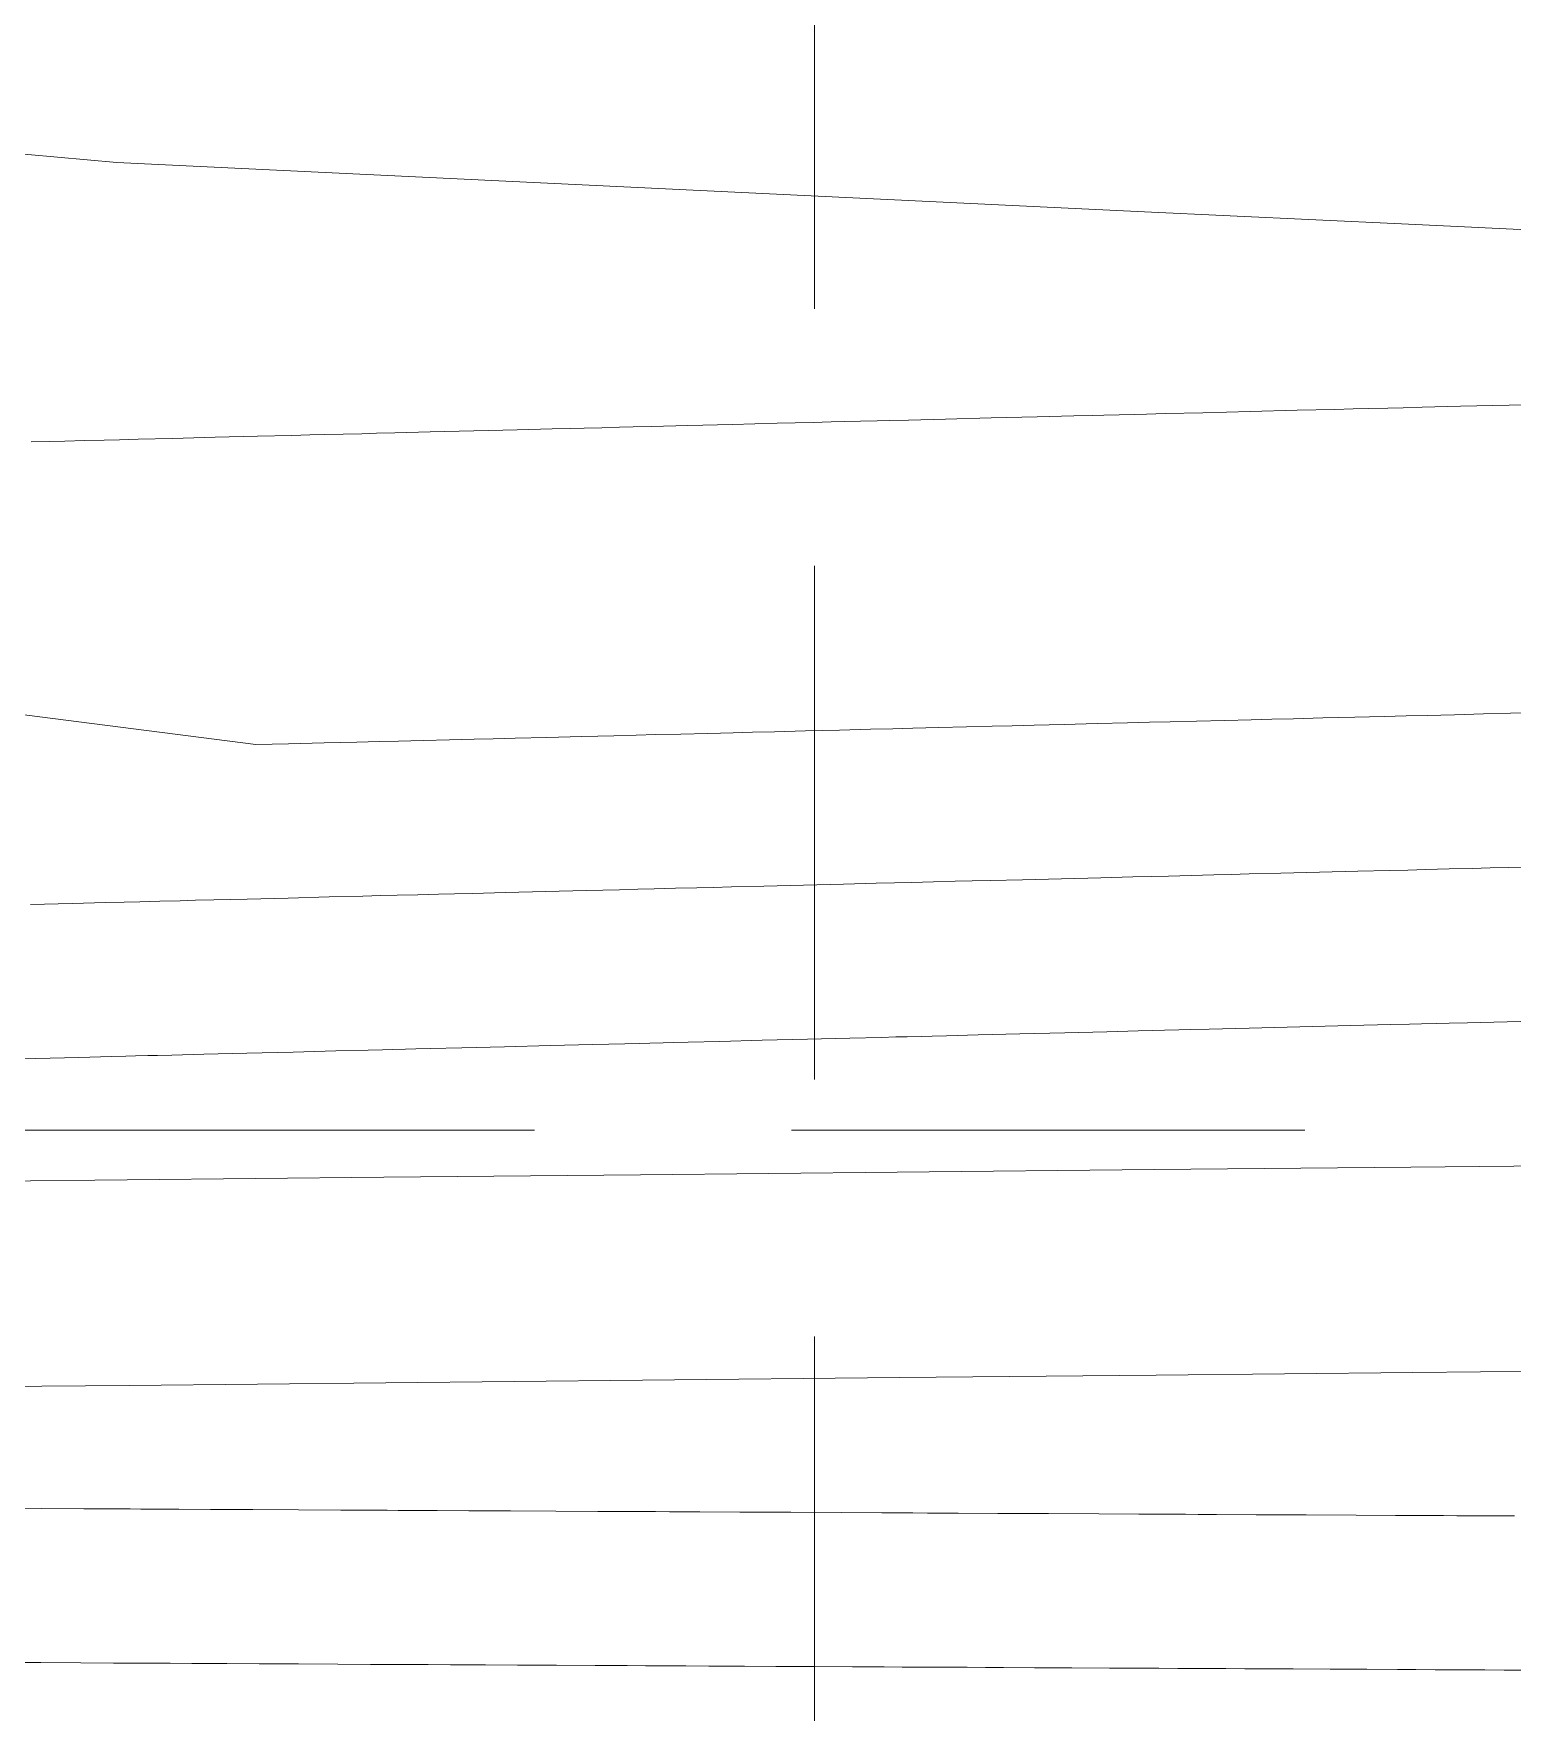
# Model space of a CAD drawing. Extents: x 2509062 to 2510599, y 7103311 to 7105769.
# Drawn here: x 2510467.44 to 2510496.24, y 7104106.9 to 7104139.58 of the extents above; entities that cross this region are included whole.
import ezdxf

# ---------------------------------------------------------------- set-up
doc = ezdxf.new("R2010")
doc.units = 0
doc.header["$LTSCALE"] = 40
doc.header["$MEASUREMENT"] = 0
doc.linetypes.add('DASHED', pattern=[0.75, 0.5, -0.25])
doc.linetypes.add('HIDDEN', pattern=[0.375, 0.25, -0.125])
doc.layers.add('GRID', color=254, linetype='DASHED')
doc.layers.add('STORM', color=5, linetype='Continuous')

msp = doc.modelspace()

# ---------------------------------------------------------------- linework, layer by layer
at = {"layer": 'GRID', "color": 252, "linetype": 'HIDDEN', "lineweight": 0}
for p, q in [((2510482.701, 7103504.223), (2510482.502, 7105729.256)), ((2509102.195, 7104118.236), (2510559.007, 7104118.236))]:
    msp.add_line(p, q, dxfattribs=at)
at = {"layer": 'STORM', "lineweight": 0}
for p, q in [((2510469.06, 7104137.073, 697.799), (2510464.056, 7104137.514, 697.988)), ((2510469.06, 7104137.073, 697.799), (2510464.056, 7104137.514, 697.988)), ((2510474.063, 7104136.833, 697.678), (2510469.06, 7104137.073, 697.799)), ((2510474.063, 7104136.833, 697.678), (2510469.06, 7104137.073, 697.799)), ((2510479.066, 7104136.592, 697.556), (2510474.063, 7104136.833, 697.678)), ((2510479.066, 7104136.592, 697.556), (2510474.063, 7104136.833, 697.678)), ((2510484.068, 7104136.352, 697.434), (2510479.066, 7104136.592, 697.556)), ((2510484.068, 7104136.352, 697.434), (2510479.066, 7104136.592, 697.556)), ((2510489.071, 7104136.113, 697.313), (2510484.068, 7104136.352, 697.434)), ((2510489.071, 7104136.113, 697.313), (2510484.068, 7104136.352, 697.434)), ((2510494.074, 7104135.877, 697.193), (2510489.071, 7104136.113, 697.313)), ((2510494.074, 7104135.877, 697.193), (2510489.071, 7104136.113, 697.313)), ((2510499.076, 7104135.644, 697.073), (2510494.074, 7104135.877, 697.193)), ((2510499.076, 7104135.644, 697.073), (2510494.074, 7104135.877, 697.193)), ((2510486.087, 7104132.099, 696), (2510486.98, 7104132.121, 696)), ((2510486.087, 7104132.099, 696), (2510486.98, 7104132.121, 696)), ((2510486.98, 7104132.121, 696), (2510487.694, 7104132.139, 696)), ((2510486.98, 7104132.121, 696), (2510487.694, 7104132.139, 696)), ((2510487.694, 7104132.139, 696), (2510488.05, 7104132.148, 696)), ((2510487.694, 7104132.139, 696), (2510488.05, 7104132.148, 696)), ((2510488.05, 7104132.148, 696), (2510488.282, 7104132.154, 696)), ((2510488.05, 7104132.148, 696), (2510488.282, 7104132.154, 696)), ((2510488.282, 7104132.154, 696), (2510488.58, 7104132.161, 696)), ((2510488.282, 7104132.154, 696), (2510488.58, 7104132.161, 696)), ((2510488.58, 7104132.161, 696), (2510488.878, 7104132.169, 696)), ((2510488.58, 7104132.161, 696), (2510488.878, 7104132.169, 696)), ((2510488.878, 7104132.169, 696), (2510489.11, 7104132.174, 696)), ((2510488.878, 7104132.169, 696), (2510489.11, 7104132.174, 696)), ((2510489.11, 7104132.174, 696), (2510489.475, 7104132.184, 696)), ((2510489.11, 7104132.174, 696), (2510489.475, 7104132.184, 696)), ((2510489.475, 7104132.184, 696), (2510490.209, 7104132.202, 696)), ((2510489.475, 7104132.184, 696), (2510490.209, 7104132.202, 696)), ((2510490.209, 7104132.202, 696), (2510491.127, 7104132.225, 696)), ((2510490.209, 7104132.202, 696), (2510491.127, 7104132.225, 696)), ((2510491.127, 7104132.225, 696), (2510492.044, 7104132.248, 696)), ((2510491.127, 7104132.225, 696), (2510492.044, 7104132.248, 696)), ((2510492.044, 7104132.248, 696), (2510492.774, 7104132.266, 696)), ((2510492.044, 7104132.248, 696), (2510492.774, 7104132.266, 696)), ((2510492.774, 7104132.266, 696), (2510493.131, 7104132.275, 696)), ((2510492.774, 7104132.266, 696), (2510493.131, 7104132.275, 696)), ((2510493.131, 7104132.275, 696), (2510493.433, 7104132.282, 696)), ((2510493.131, 7104132.275, 696), (2510493.433, 7104132.282, 696)), ((2510493.433, 7104132.282, 696), (2510493.807, 7104132.292, 696)), ((2510493.433, 7104132.282, 696), (2510493.807, 7104132.292, 696)), ((2510493.807, 7104132.292, 696), (2510494.109, 7104132.299, 696)), ((2510493.807, 7104132.292, 696), (2510494.109, 7104132.299, 696)), ((2510494.109, 7104132.299, 696), (2510494.475, 7104132.308, 696)), ((2510494.109, 7104132.299, 696), (2510494.475, 7104132.308, 696)), ((2510494.475, 7104132.308, 696), (2510495.226, 7104132.327, 696)), ((2510494.475, 7104132.308, 696), (2510495.226, 7104132.327, 696)), ((2510495.226, 7104132.327, 696), (2510496.169, 7104132.351, 696)), ((2510495.226, 7104132.327, 696), (2510496.169, 7104132.351, 696)), ((2510496.169, 7104132.351, 696), (2510497.11, 7104132.374, 696)), ((2510496.169, 7104132.351, 696), (2510497.11, 7104132.374, 696)), ((2510473.102, 7104131.775, 696), (2510473.466, 7104131.784, 696)), ((2510473.102, 7104131.775, 696), (2510473.466, 7104131.784, 696)), ((2510473.466, 7104131.784, 696), (2510473.83, 7104131.793, 696)), ((2510473.466, 7104131.784, 696), (2510473.83, 7104131.793, 696)), ((2510473.83, 7104131.793, 696), (2510474.113, 7104131.8, 696)), ((2510473.83, 7104131.793, 696), (2510474.113, 7104131.8, 696)), ((2510474.113, 7104131.8, 696), (2510474.474, 7104131.809, 696)), ((2510474.113, 7104131.8, 696), (2510474.474, 7104131.809, 696)), ((2510474.474, 7104131.809, 696), (2510475.161, 7104131.826, 696)), ((2510474.474, 7104131.809, 696), (2510475.161, 7104131.826, 696)), ((2510475.161, 7104131.826, 696), (2510476.01, 7104131.847, 696)), ((2510475.161, 7104131.826, 696), (2510476.01, 7104131.847, 696)), ((2510476.01, 7104131.847, 696), (2510476.857, 7104131.869, 696)), ((2510476.01, 7104131.847, 696), (2510476.857, 7104131.869, 696)), ((2510476.857, 7104131.869, 696), (2510477.54, 7104131.886, 696)), ((2510476.857, 7104131.869, 696), (2510477.54, 7104131.886, 696)), ((2510477.54, 7104131.886, 696), (2510477.894, 7104131.894, 696)), ((2510477.54, 7104131.886, 696), (2510477.894, 7104131.894, 696)), ((2510477.894, 7104131.894, 696), (2510478.16, 7104131.901, 696)), ((2510477.894, 7104131.894, 696), (2510478.16, 7104131.901, 696)), ((2510478.16, 7104131.901, 696), (2510478.503, 7104131.91, 696)), ((2510478.16, 7104131.901, 696), (2510478.503, 7104131.91, 696)), ((2510478.503, 7104131.91, 696), (2510478.846, 7104131.918, 696)), ((2510478.503, 7104131.91, 696), (2510478.846, 7104131.918, 696)), ((2510478.846, 7104131.918, 696), (2510479.112, 7104131.925, 696)), ((2510478.846, 7104131.918, 696), (2510479.112, 7104131.925, 696)), ((2510479.112, 7104131.925, 696), (2510479.474, 7104131.934, 696)), ((2510479.112, 7104131.925, 696), (2510479.474, 7104131.934, 696)), ((2510479.474, 7104131.934, 696), (2510480.176, 7104131.951, 696)), ((2510479.474, 7104131.934, 696), (2510480.176, 7104131.951, 696)), ((2510480.176, 7104131.951, 696), (2510481.048, 7104131.973, 696)), ((2510480.176, 7104131.951, 696), (2510481.048, 7104131.973, 696)), ((2510481.048, 7104131.973, 696), (2510481.918, 7104131.995, 696)), ((2510481.048, 7104131.973, 696), (2510481.918, 7104131.995, 696)), ((2510481.918, 7104131.995, 696), (2510482.616, 7104132.012, 696)), ((2510481.918, 7104131.995, 696), (2510482.616, 7104132.012, 696)), ((2510482.616, 7104132.012, 696), (2510482.971, 7104132.021, 696)), ((2510482.616, 7104132.012, 696), (2510482.971, 7104132.021, 696)), ((2510482.971, 7104132.021, 696), (2510483.22, 7104132.027, 696)), ((2510482.971, 7104132.021, 696), (2510483.22, 7104132.027, 696)), ((2510483.22, 7104132.027, 696), (2510483.541, 7104132.035, 696)), ((2510483.22, 7104132.027, 696), (2510483.541, 7104132.035, 696)), ((2510483.541, 7104132.035, 696), (2510483.862, 7104132.043, 696)), ((2510483.541, 7104132.035, 696), (2510483.862, 7104132.043, 696)), ((2510483.862, 7104132.043, 696), (2510484.111, 7104132.05, 696)), ((2510483.862, 7104132.043, 696), (2510484.111, 7104132.05, 696)), ((2510484.111, 7104132.05, 696), (2510484.474, 7104132.059, 696)), ((2510484.111, 7104132.05, 696), (2510484.474, 7104132.059, 696)), ((2510484.474, 7104132.059, 696), (2510485.193, 7104132.077, 696)), ((2510484.474, 7104132.059, 696), (2510485.193, 7104132.077, 696)), ((2510485.193, 7104132.077, 696), (2510486.087, 7104132.099, 696)), ((2510485.193, 7104132.077, 696), (2510486.087, 7104132.099, 696)), ((2510467.395, 7104131.632, 696), (2510467.746, 7104131.641, 696)), ((2510467.395, 7104131.632, 696), (2510467.746, 7104131.641, 696)), ((2510467.746, 7104131.641, 696), (2510468.045, 7104131.649, 696)), ((2510467.746, 7104131.641, 696), (2510468.045, 7104131.649, 696)), ((2510468.045, 7104131.649, 696), (2510468.43, 7104131.658, 696)), ((2510468.045, 7104131.649, 696), (2510468.43, 7104131.658, 696)), ((2510468.43, 7104131.658, 696), (2510468.815, 7104131.668, 696)), ((2510468.43, 7104131.658, 696), (2510468.815, 7104131.668, 696)), ((2510468.815, 7104131.668, 696), (2510469.114, 7104131.675, 696)), ((2510468.815, 7104131.668, 696), (2510469.114, 7104131.675, 696)), ((2510469.114, 7104131.675, 696), (2510469.474, 7104131.684, 696)), ((2510469.114, 7104131.675, 696), (2510469.474, 7104131.684, 696)), ((2510469.474, 7104131.684, 696), (2510470.146, 7104131.701, 696)), ((2510469.474, 7104131.684, 696), (2510470.146, 7104131.701, 696)), ((2510470.146, 7104131.701, 696), (2510470.973, 7104131.722, 696)), ((2510470.146, 7104131.701, 696), (2510470.973, 7104131.722, 696)), ((2510470.973, 7104131.722, 696), (2510471.798, 7104131.742, 696)), ((2510470.973, 7104131.722, 696), (2510471.798, 7104131.742, 696)), ((2510471.798, 7104131.742, 696), (2510472.466, 7104131.759, 696)), ((2510471.798, 7104131.742, 696), (2510472.466, 7104131.759, 696)), ((2510472.466, 7104131.759, 696), (2510472.819, 7104131.768, 696)), ((2510472.466, 7104131.759, 696), (2510472.819, 7104131.768, 696)), ((2510472.819, 7104131.768, 696), (2510473.102, 7104131.775, 696)), ((2510472.819, 7104131.768, 696), (2510473.102, 7104131.775, 696)), ((2510459.871, 7104127.271, 694), (2510471.768, 7104125.74, 694)), ((2510459.871, 7104127.271, 694), (2510471.768, 7104125.74, 694)), ((2510490.636, 7104126.211, 694), (2510491.151, 7104126.224, 694)), ((2510490.636, 7104126.211, 694), (2510491.151, 7104126.224, 694)), ((2510491.151, 7104126.224, 694), (2510491.55, 7104126.234, 694)), ((2510491.151, 7104126.224, 694), (2510491.55, 7104126.234, 694)), ((2510491.55, 7104126.234, 694), (2510491.974, 7104126.245, 694)), ((2510491.55, 7104126.234, 694), (2510491.974, 7104126.245, 694)), ((2510491.974, 7104126.245, 694), (2510492.544, 7104126.259, 694)), ((2510491.974, 7104126.245, 694), (2510492.544, 7104126.259, 694)), ((2510492.544, 7104126.259, 694), (2510493.166, 7104126.275, 694)), ((2510492.544, 7104126.259, 694), (2510493.166, 7104126.275, 694)), ((2510493.166, 7104126.275, 694), (2510493.739, 7104126.289, 694)), ((2510493.166, 7104126.275, 694), (2510493.739, 7104126.289, 694)), ((2510493.739, 7104126.289, 694), (2510494.169, 7104126.3, 694)), ((2510493.739, 7104126.289, 694), (2510494.169, 7104126.3, 694)), ((2510494.169, 7104126.3, 694), (2510494.578, 7104126.31, 694)), ((2510494.169, 7104126.3, 694), (2510494.578, 7104126.31, 694)), ((2510494.578, 7104126.31, 694), (2510495.105, 7104126.323, 694)), ((2510494.578, 7104126.31, 694), (2510495.105, 7104126.323, 694)), ((2510495.105, 7104126.323, 694), (2510495.671, 7104126.337, 694)), ((2510495.105, 7104126.323, 694), (2510495.671, 7104126.337, 694)), ((2510495.671, 7104126.337, 694), (2510496.198, 7104126.35, 694)), ((2510495.671, 7104126.337, 694), (2510496.198, 7104126.35, 694)), ((2510496.198, 7104126.35, 694), (2510496.608, 7104126.36, 694)), ((2510496.198, 7104126.35, 694), (2510496.608, 7104126.36, 694)), ((2510477.435, 7104125.882, 694), (2510478.116, 7104125.899, 694)), ((2510477.435, 7104125.882, 694), (2510478.116, 7104125.899, 694)), ((2510478.116, 7104125.899, 694), (2510478.736, 7104125.914, 694)), ((2510478.116, 7104125.899, 694), (2510478.736, 7104125.914, 694)), ((2510478.736, 7104125.914, 694), (2510479.172, 7104125.925, 694)), ((2510478.736, 7104125.914, 694), (2510479.172, 7104125.925, 694)), ((2510479.172, 7104125.925, 694), (2510479.553, 7104125.935, 694)), ((2510479.172, 7104125.925, 694), (2510479.553, 7104125.935, 694)), ((2510479.553, 7104125.935, 694), (2510480.043, 7104125.947, 694)), ((2510479.553, 7104125.935, 694), (2510480.043, 7104125.947, 694)), ((2510480.043, 7104125.947, 694), (2510480.569, 7104125.96, 694)), ((2510480.043, 7104125.947, 694), (2510480.569, 7104125.96, 694)), ((2510480.569, 7104125.96, 694), (2510481.059, 7104125.972, 694)), ((2510480.569, 7104125.96, 694), (2510481.059, 7104125.972, 694)), ((2510481.059, 7104125.972, 694), (2510481.44, 7104125.982, 694)), ((2510481.059, 7104125.972, 694), (2510481.44, 7104125.982, 694)), ((2510481.44, 7104125.982, 694), (2510481.868, 7104125.992, 694)), ((2510481.44, 7104125.982, 694), (2510481.868, 7104125.992, 694)), ((2510481.868, 7104125.992, 694), (2510482.47, 7104126.008, 694)), ((2510481.868, 7104125.992, 694), (2510482.47, 7104126.008, 694)), ((2510482.47, 7104126.008, 694), (2510483.132, 7104126.024, 694)), ((2510482.47, 7104126.008, 694), (2510483.132, 7104126.024, 694)), ((2510483.132, 7104126.024, 694), (2510483.737, 7104126.039, 694)), ((2510483.132, 7104126.024, 694), (2510483.737, 7104126.039, 694)), ((2510483.737, 7104126.039, 694), (2510484.171, 7104126.05, 694)), ((2510483.737, 7104126.039, 694), (2510484.171, 7104126.05, 694)), ((2510484.171, 7104126.05, 694), (2510484.561, 7104126.06, 694)), ((2510484.171, 7104126.05, 694), (2510484.561, 7104126.06, 694)), ((2510484.561, 7104126.06, 694), (2510485.063, 7104126.072, 694)), ((2510484.561, 7104126.06, 694), (2510485.063, 7104126.072, 694)), ((2510485.063, 7104126.072, 694), (2510485.602, 7104126.086, 694)), ((2510485.063, 7104126.072, 694), (2510485.602, 7104126.086, 694)), ((2510485.602, 7104126.086, 694), (2510486.104, 7104126.098, 694)), ((2510485.602, 7104126.086, 694), (2510486.104, 7104126.098, 694)), ((2510486.104, 7104126.098, 694), (2510486.495, 7104126.108, 694)), ((2510486.104, 7104126.098, 694), (2510486.495, 7104126.108, 694)), ((2510486.495, 7104126.108, 694), (2510486.92, 7104126.119, 694)), ((2510486.495, 7104126.108, 694), (2510486.92, 7104126.119, 694)), ((2510486.92, 7104126.119, 694), (2510487.507, 7104126.133, 694)), ((2510486.92, 7104126.119, 694), (2510487.507, 7104126.133, 694)), ((2510487.507, 7104126.133, 694), (2510488.148, 7104126.149, 694)), ((2510487.507, 7104126.133, 694), (2510488.148, 7104126.149, 694)), ((2510488.148, 7104126.149, 694), (2510488.738, 7104126.164, 694)), ((2510488.148, 7104126.149, 694), (2510488.738, 7104126.164, 694)), ((2510488.738, 7104126.164, 694), (2510489.17, 7104126.175, 694)), ((2510488.738, 7104126.164, 694), (2510489.17, 7104126.175, 694)), ((2510489.17, 7104126.175, 694), (2510489.57, 7104126.185, 694)), ((2510489.17, 7104126.175, 694), (2510489.57, 7104126.185, 694)), ((2510489.57, 7104126.185, 694), (2510490.084, 7104126.198, 694)), ((2510489.57, 7104126.185, 694), (2510490.084, 7104126.198, 694)), ((2510490.084, 7104126.198, 694), (2510490.636, 7104126.211, 694)), ((2510490.084, 7104126.198, 694), (2510490.636, 7104126.211, 694)), ((2510471.768, 7104125.74, 694), (2510472.4, 7104125.756, 694)), ((2510471.768, 7104125.74, 694), (2510472.4, 7104125.756, 694)), ((2510472.4, 7104125.756, 694), (2510473.1, 7104125.774, 694)), ((2510472.4, 7104125.756, 694), (2510473.1, 7104125.774, 694)), ((2510473.1, 7104125.774, 694), (2510473.735, 7104125.789, 694)), ((2510473.1, 7104125.774, 694), (2510473.735, 7104125.789, 694)), ((2510473.735, 7104125.789, 694), (2510474.173, 7104125.8, 694)), ((2510473.735, 7104125.789, 694), (2510474.173, 7104125.8, 694)), ((2510474.173, 7104125.8, 694), (2510474.545, 7104125.81, 694)), ((2510474.173, 7104125.8, 694), (2510474.545, 7104125.81, 694)), ((2510474.545, 7104125.81, 694), (2510475.023, 7104125.822, 694)), ((2510474.545, 7104125.81, 694), (2510475.023, 7104125.822, 694)), ((2510475.023, 7104125.822, 694), (2510475.537, 7104125.834, 694)), ((2510475.023, 7104125.822, 694), (2510475.537, 7104125.834, 694)), ((2510475.537, 7104125.834, 694), (2510476.015, 7104125.846, 694)), ((2510475.537, 7104125.834, 694), (2510476.015, 7104125.846, 694)), ((2510476.015, 7104125.846, 694), (2510476.387, 7104125.856, 694)), ((2510476.015, 7104125.846, 694), (2510476.387, 7104125.856, 694)), ((2510476.387, 7104125.856, 694), (2510476.817, 7104125.866, 694)), ((2510476.387, 7104125.856, 694), (2510476.817, 7104125.866, 694)), ((2510476.817, 7104125.866, 694), (2510477.435, 7104125.882, 694)), ((2510476.817, 7104125.866, 694), (2510477.435, 7104125.882, 694)), ((2510493.226, 7104123.275, 693), (2510493.844, 7104123.291, 693)), ((2510493.226, 7104123.275, 693), (2510493.844, 7104123.291, 693)), ((2510493.844, 7104123.291, 693), (2510494.199, 7104123.3, 693)), ((2510493.844, 7104123.291, 693), (2510494.199, 7104123.3, 693)), ((2510494.199, 7104123.3, 693), (2510494.55, 7104123.308, 693)), ((2510494.199, 7104123.3, 693), (2510494.55, 7104123.308, 693)), ((2510494.55, 7104123.308, 693), (2510495.002, 7104123.32, 693)), ((2510494.55, 7104123.308, 693), (2510495.002, 7104123.32, 693)), ((2510495.002, 7104123.32, 693), (2510495.453, 7104123.331, 693)), ((2510495.002, 7104123.32, 693), (2510495.453, 7104123.331, 693)), ((2510495.453, 7104123.331, 693), (2510495.804, 7104123.34, 693)), ((2510495.453, 7104123.331, 693), (2510495.804, 7104123.34, 693)), ((2510495.804, 7104123.34, 693), (2510496.154, 7104123.349, 693)), ((2510495.804, 7104123.34, 693), (2510496.154, 7104123.349, 693)), ((2510496.154, 7104123.349, 693), (2510496.761, 7104123.364, 693)), ((2510496.154, 7104123.349, 693), (2510496.761, 7104123.364, 693)), ((2510480.353, 7104122.954, 693), (2510480.675, 7104122.962, 693)), ((2510480.353, 7104122.954, 693), (2510480.675, 7104122.962, 693)), ((2510480.675, 7104122.962, 693), (2510481.026, 7104122.971, 693)), ((2510480.675, 7104122.962, 693), (2510481.026, 7104122.971, 693)), ((2510481.026, 7104122.971, 693), (2510481.659, 7104122.987, 693)), ((2510481.026, 7104122.971, 693), (2510481.659, 7104122.987, 693)), ((2510481.659, 7104122.987, 693), (2510482.434, 7104123.006, 693)), ((2510481.659, 7104122.987, 693), (2510482.434, 7104123.006, 693)), ((2510482.434, 7104123.006, 693), (2510483.21, 7104123.025, 693)), ((2510482.434, 7104123.006, 693), (2510483.21, 7104123.025, 693)), ((2510483.21, 7104123.025, 693), (2510483.845, 7104123.041, 693)), ((2510483.21, 7104123.025, 693), (2510483.845, 7104123.041, 693)), ((2510483.845, 7104123.041, 693), (2510484.201, 7104123.05, 693)), ((2510483.845, 7104123.041, 693), (2510484.201, 7104123.05, 693)), ((2510484.201, 7104123.05, 693), (2510484.532, 7104123.058, 693)), ((2510484.201, 7104123.05, 693), (2510484.532, 7104123.058, 693)), ((2510484.532, 7104123.058, 693), (2510484.959, 7104123.069, 693)), ((2510484.532, 7104123.058, 693), (2510484.959, 7104123.069, 693)), ((2510484.959, 7104123.069, 693), (2510485.385, 7104123.08, 693)), ((2510484.959, 7104123.069, 693), (2510485.385, 7104123.08, 693)), ((2510485.385, 7104123.08, 693), (2510485.717, 7104123.088, 693)), ((2510485.385, 7104123.08, 693), (2510485.717, 7104123.088, 693)), ((2510485.717, 7104123.088, 693), (2510486.068, 7104123.097, 693)), ((2510485.717, 7104123.088, 693), (2510486.068, 7104123.097, 693)), ((2510486.068, 7104123.097, 693), (2510486.692, 7104123.112, 693)), ((2510486.068, 7104123.097, 693), (2510486.692, 7104123.112, 693)), ((2510486.692, 7104123.112, 693), (2510487.455, 7104123.131, 693)), ((2510486.692, 7104123.112, 693), (2510487.455, 7104123.131, 693)), ((2510487.455, 7104123.131, 693), (2510488.218, 7104123.15, 693)), ((2510487.455, 7104123.131, 693), (2510488.218, 7104123.15, 693)), ((2510488.218, 7104123.15, 693), (2510488.845, 7104123.166, 693)), ((2510488.218, 7104123.15, 693), (2510488.845, 7104123.166, 693)), ((2510488.845, 7104123.166, 693), (2510489.2, 7104123.175, 693)), ((2510488.845, 7104123.166, 693), (2510489.2, 7104123.175, 693)), ((2510489.2, 7104123.175, 693), (2510489.541, 7104123.183, 693)), ((2510489.2, 7104123.175, 693), (2510489.541, 7104123.183, 693)), ((2510489.541, 7104123.183, 693), (2510489.98, 7104123.194, 693)), ((2510489.541, 7104123.183, 693), (2510489.98, 7104123.194, 693)), ((2510489.98, 7104123.194, 693), (2510490.419, 7104123.205, 693)), ((2510489.98, 7104123.194, 693), (2510490.419, 7104123.205, 693)), ((2510490.419, 7104123.205, 693), (2510490.76, 7104123.214, 693)), ((2510490.419, 7104123.205, 693), (2510490.76, 7104123.214, 693)), ((2510490.76, 7104123.214, 693), (2510491.11, 7104123.223, 693)), ((2510490.76, 7104123.214, 693), (2510491.11, 7104123.223, 693)), ((2510491.11, 7104123.223, 693), (2510491.726, 7104123.238, 693)), ((2510491.11, 7104123.223, 693), (2510491.726, 7104123.238, 693)), ((2510491.726, 7104123.238, 693), (2510492.476, 7104123.257, 693)), ((2510491.726, 7104123.238, 693), (2510492.476, 7104123.257, 693)), ((2510492.476, 7104123.257, 693), (2510493.226, 7104123.275, 693)), ((2510492.476, 7104123.257, 693), (2510493.226, 7104123.275, 693)), ((2510467.376, 7104122.63, 693), (2510468.187, 7104122.65, 693)), ((2510467.376, 7104122.63, 693), (2510468.187, 7104122.65, 693)), ((2510468.187, 7104122.65, 693), (2510468.847, 7104122.667, 693)), ((2510468.187, 7104122.65, 693), (2510468.847, 7104122.667, 693)), ((2510468.847, 7104122.667, 693), (2510469.204, 7104122.676, 693)), ((2510468.847, 7104122.667, 693), (2510469.204, 7104122.676, 693)), ((2510469.204, 7104122.676, 693), (2510469.508, 7104122.683, 693)), ((2510469.204, 7104122.676, 693), (2510469.508, 7104122.683, 693)), ((2510469.508, 7104122.683, 693), (2510469.899, 7104122.693, 693)), ((2510469.508, 7104122.683, 693), (2510469.899, 7104122.693, 693)), ((2510469.899, 7104122.693, 693), (2510470.29, 7104122.703, 693)), ((2510469.899, 7104122.693, 693), (2510470.29, 7104122.703, 693)), ((2510470.29, 7104122.703, 693), (2510470.594, 7104122.71, 693)), ((2510470.29, 7104122.703, 693), (2510470.594, 7104122.71, 693)), ((2510470.594, 7104122.71, 693), (2510470.947, 7104122.719, 693)), ((2510470.594, 7104122.71, 693), (2510470.947, 7104122.719, 693)), ((2510470.947, 7104122.719, 693), (2510471.596, 7104122.735, 693)), ((2510470.947, 7104122.719, 693), (2510471.596, 7104122.735, 693)), ((2510471.596, 7104122.735, 693), (2510472.395, 7104122.755, 693)), ((2510471.596, 7104122.735, 693), (2510472.395, 7104122.755, 693)), ((2510472.395, 7104122.755, 693), (2510473.195, 7104122.775, 693)), ((2510472.395, 7104122.755, 693), (2510473.195, 7104122.775, 693)), ((2510473.195, 7104122.775, 693), (2510473.847, 7104122.792, 693)), ((2510473.195, 7104122.775, 693), (2510473.847, 7104122.792, 693)), ((2510473.847, 7104122.792, 693), (2510474.203, 7104122.801, 693)), ((2510473.847, 7104122.792, 693), (2510474.203, 7104122.801, 693)), ((2510474.203, 7104122.801, 693), (2510474.516, 7104122.808, 693)), ((2510474.203, 7104122.801, 693), (2510474.516, 7104122.808, 693)), ((2510474.516, 7104122.808, 693), (2510474.918, 7104122.818, 693)), ((2510474.516, 7104122.808, 693), (2510474.918, 7104122.818, 693)), ((2510474.918, 7104122.818, 693), (2510475.321, 7104122.828, 693)), ((2510474.918, 7104122.818, 693), (2510475.321, 7104122.828, 693)), ((2510475.321, 7104122.828, 693), (2510475.634, 7104122.836, 693)), ((2510475.321, 7104122.828, 693), (2510475.634, 7104122.836, 693)), ((2510475.634, 7104122.836, 693), (2510475.986, 7104122.845, 693)), ((2510475.634, 7104122.836, 693), (2510475.986, 7104122.845, 693)), ((2510475.986, 7104122.845, 693), (2510476.627, 7104122.861, 693)), ((2510475.986, 7104122.845, 693), (2510476.627, 7104122.861, 693)), ((2510476.627, 7104122.861, 693), (2510477.414, 7104122.881, 693)), ((2510476.627, 7104122.861, 693), (2510477.414, 7104122.881, 693)), ((2510477.414, 7104122.881, 693), (2510478.202, 7104122.9, 693)), ((2510477.414, 7104122.881, 693), (2510478.202, 7104122.9, 693)), ((2510478.202, 7104122.9, 693), (2510478.846, 7104122.916, 693)), ((2510478.202, 7104122.9, 693), (2510478.846, 7104122.916, 693)), ((2510478.846, 7104122.916, 693), (2510479.202, 7104122.925, 693)), ((2510478.846, 7104122.916, 693), (2510479.202, 7104122.925, 693)), ((2510479.202, 7104122.925, 693), (2510479.524, 7104122.933, 693)), ((2510479.202, 7104122.925, 693), (2510479.524, 7104122.933, 693)), ((2510479.524, 7104122.933, 693), (2510479.938, 7104122.944, 693)), ((2510479.524, 7104122.933, 693), (2510479.938, 7104122.944, 693)), ((2510479.938, 7104122.944, 693), (2510480.353, 7104122.954, 693)), ((2510479.938, 7104122.944, 693), (2510480.353, 7104122.954, 693)), ((2510495.361, 7104120.328, 692), (2510496.133, 7104120.347, 692)), ((2510495.361, 7104120.328, 692), (2510496.133, 7104120.347, 692)), ((2510496.133, 7104120.347, 692), (2510497.112, 7104120.372, 692)), ((2510496.133, 7104120.347, 692), (2510497.112, 7104120.372, 692)), ((2510482.511, 7104120.007, 692), (2510483.332, 7104120.028, 692)), ((2510482.511, 7104120.007, 692), (2510483.332, 7104120.028, 692)), ((2510483.332, 7104120.028, 692), (2510483.95, 7104120.043, 692)), ((2510483.332, 7104120.028, 692), (2510483.95, 7104120.043, 692)), ((2510483.95, 7104120.043, 692), (2510484.231, 7104120.05, 692)), ((2510483.95, 7104120.043, 692), (2510484.231, 7104120.05, 692)), ((2510484.231, 7104120.05, 692), (2510484.449, 7104120.056, 692)), ((2510484.231, 7104120.05, 692), (2510484.449, 7104120.056, 692)), ((2510484.449, 7104120.056, 692), (2510484.721, 7104120.062, 692)), ((2510484.449, 7104120.056, 692), (2510484.721, 7104120.062, 692)), ((2510484.721, 7104120.062, 692), (2510484.939, 7104120.068, 692)), ((2510484.721, 7104120.062, 692), (2510484.939, 7104120.068, 692)), ((2510484.939, 7104120.068, 692), (2510485.218, 7104120.075, 692)), ((2510484.939, 7104120.068, 692), (2510485.218, 7104120.075, 692)), ((2510485.218, 7104120.075, 692), (2510485.83, 7104120.09, 692)), ((2510485.218, 7104120.075, 692), (2510485.83, 7104120.09, 692)), ((2510485.83, 7104120.09, 692), (2510486.642, 7104120.11, 692)), ((2510485.83, 7104120.09, 692), (2510486.642, 7104120.11, 692)), ((2510486.642, 7104120.11, 692), (2510487.522, 7104120.132, 692)), ((2510486.642, 7104120.11, 692), (2510487.522, 7104120.132, 692)), ((2510487.522, 7104120.132, 692), (2510488.335, 7104120.153, 692)), ((2510487.522, 7104120.132, 692), (2510488.335, 7104120.153, 692)), ((2510488.335, 7104120.153, 692), (2510488.949, 7104120.168, 692)), ((2510488.335, 7104120.153, 692), (2510488.949, 7104120.168, 692)), ((2510488.949, 7104120.168, 692), (2510489.23, 7104120.175, 692)), ((2510488.949, 7104120.168, 692), (2510489.23, 7104120.175, 692)), ((2510489.23, 7104120.175, 692), (2510489.458, 7104120.181, 692)), ((2510489.23, 7104120.175, 692), (2510489.458, 7104120.181, 692)), ((2510489.458, 7104120.181, 692), (2510489.741, 7104120.188, 692)), ((2510489.458, 7104120.181, 692), (2510489.741, 7104120.188, 692)), ((2510489.741, 7104120.188, 692), (2510489.97, 7104120.194, 692)), ((2510489.741, 7104120.188, 692), (2510489.97, 7104120.194, 692)), ((2510489.97, 7104120.194, 692), (2510490.33, 7104120.203, 692)), ((2510489.97, 7104120.194, 692), (2510490.33, 7104120.203, 692)), ((2510490.33, 7104120.203, 692), (2510491.109, 7104120.222, 692)), ((2510490.33, 7104120.203, 692), (2510491.109, 7104120.222, 692)), ((2510491.109, 7104120.222, 692), (2510492.097, 7104120.247, 692)), ((2510491.109, 7104120.222, 692), (2510492.097, 7104120.247, 692)), ((2510492.097, 7104120.247, 692), (2510493.085, 7104120.271, 692)), ((2510492.097, 7104120.247, 692), (2510493.085, 7104120.271, 692)), ((2510493.085, 7104120.271, 692), (2510493.865, 7104120.291, 692)), ((2510493.085, 7104120.271, 692), (2510493.865, 7104120.291, 692)), ((2510493.865, 7104120.291, 692), (2510494.229, 7104120.3, 692)), ((2510493.865, 7104120.291, 692), (2510494.229, 7104120.3, 692)), ((2510494.229, 7104120.3, 692), (2510494.467, 7104120.306, 692)), ((2510494.229, 7104120.3, 692), (2510494.467, 7104120.306, 692)), ((2510494.467, 7104120.306, 692), (2510494.763, 7104120.313, 692)), ((2510494.467, 7104120.306, 692), (2510494.763, 7104120.313, 692)), ((2510494.763, 7104120.313, 692), (2510495.001, 7104120.319, 692)), ((2510494.763, 7104120.313, 692), (2510495.001, 7104120.319, 692)), ((2510495.001, 7104120.319, 692), (2510495.361, 7104120.328, 692)), ((2510495.001, 7104120.319, 692), (2510495.361, 7104120.328, 692)), ((2510469.662, 7104119.687, 692), (2510469.853, 7104119.691, 692)), ((2510469.662, 7104119.687, 692), (2510469.853, 7104119.691, 692)), ((2510469.853, 7104119.691, 692), (2510470.131, 7104119.698, 692)), ((2510469.853, 7104119.691, 692), (2510470.131, 7104119.698, 692)), ((2510470.131, 7104119.698, 692), (2510470.756, 7104119.714, 692)), ((2510470.131, 7104119.698, 692), (2510470.756, 7104119.714, 692)), ((2510470.756, 7104119.714, 692), (2510471.589, 7104119.735, 692)), ((2510470.756, 7104119.714, 692), (2510471.589, 7104119.735, 692)), ((2510471.589, 7104119.735, 692), (2510472.492, 7104119.757, 692)), ((2510471.589, 7104119.735, 692), (2510472.492, 7104119.757, 692)), ((2510472.492, 7104119.757, 692), (2510473.325, 7104119.778, 692)), ((2510472.492, 7104119.757, 692), (2510473.325, 7104119.778, 692)), ((2510473.325, 7104119.778, 692), (2510473.952, 7104119.794, 692)), ((2510473.325, 7104119.778, 692), (2510473.952, 7104119.794, 692)), ((2510473.952, 7104119.794, 692), (2510474.233, 7104119.801, 692)), ((2510473.952, 7104119.794, 692), (2510474.233, 7104119.801, 692)), ((2510474.233, 7104119.801, 692), (2510474.433, 7104119.806, 692)), ((2510474.233, 7104119.801, 692), (2510474.433, 7104119.806, 692)), ((2510474.433, 7104119.806, 692), (2510474.681, 7104119.812, 692)), ((2510474.433, 7104119.806, 692), (2510474.681, 7104119.812, 692)), ((2510474.681, 7104119.812, 692), (2510474.881, 7104119.817, 692)), ((2510474.681, 7104119.812, 692), (2510474.881, 7104119.817, 692)), ((2510474.881, 7104119.817, 692), (2510475.159, 7104119.824, 692)), ((2510474.881, 7104119.817, 692), (2510475.159, 7104119.824, 692)), ((2510475.159, 7104119.824, 692), (2510475.78, 7104119.839, 692)), ((2510475.159, 7104119.824, 692), (2510475.78, 7104119.839, 692)), ((2510475.78, 7104119.839, 692), (2510476.606, 7104119.86, 692)), ((2510475.78, 7104119.839, 692), (2510476.606, 7104119.86, 692)), ((2510476.606, 7104119.86, 692), (2510477.501, 7104119.882, 692)), ((2510476.606, 7104119.86, 692), (2510477.501, 7104119.882, 692)), ((2510477.501, 7104119.882, 692), (2510478.328, 7104119.903, 692)), ((2510477.501, 7104119.882, 692), (2510478.328, 7104119.903, 692)), ((2510478.328, 7104119.903, 692), (2510478.951, 7104119.918, 692)), ((2510478.328, 7104119.903, 692), (2510478.951, 7104119.918, 692)), ((2510478.951, 7104119.918, 692), (2510479.232, 7104119.925, 692)), ((2510478.951, 7104119.918, 692), (2510479.232, 7104119.925, 692)), ((2510479.232, 7104119.925, 692), (2510479.441, 7104119.931, 692)), ((2510479.232, 7104119.925, 692), (2510479.441, 7104119.931, 692)), ((2510479.441, 7104119.931, 692), (2510479.7, 7104119.937, 692)), ((2510479.441, 7104119.931, 692), (2510479.7, 7104119.937, 692)), ((2510479.7, 7104119.937, 692), (2510479.909, 7104119.942, 692)), ((2510479.7, 7104119.937, 692), (2510479.909, 7104119.942, 692)), ((2510479.909, 7104119.942, 692), (2510480.188, 7104119.949, 692)), ((2510479.909, 7104119.942, 692), (2510480.188, 7104119.949, 692)), ((2510480.188, 7104119.949, 692), (2510480.804, 7104119.965, 692)), ((2510480.188, 7104119.949, 692), (2510480.804, 7104119.965, 692)), ((2510480.804, 7104119.965, 692), (2510481.624, 7104119.985, 692)), ((2510480.804, 7104119.965, 692), (2510481.624, 7104119.985, 692)), ((2510481.624, 7104119.985, 692), (2510482.511, 7104120.007, 692)), ((2510481.624, 7104119.985, 692), (2510482.511, 7104120.007, 692)), ((2510466.572, 7104119.609, 692), (2510467.482, 7104119.632, 692)), ((2510466.572, 7104119.609, 692), (2510467.482, 7104119.632, 692)), ((2510467.482, 7104119.632, 692), (2510468.323, 7104119.653, 692)), ((2510467.482, 7104119.632, 692), (2510468.323, 7104119.653, 692)), ((2510468.323, 7104119.653, 692), (2510468.953, 7104119.669, 692)), ((2510468.323, 7104119.653, 692), (2510468.953, 7104119.669, 692)), ((2510468.953, 7104119.669, 692), (2510469.234, 7104119.676, 692)), ((2510468.953, 7104119.669, 692), (2510469.234, 7104119.676, 692)), ((2510469.234, 7104119.676, 692), (2510469.425, 7104119.681, 692)), ((2510469.234, 7104119.676, 692), (2510469.425, 7104119.681, 692)), ((2510469.425, 7104119.681, 692), (2510469.662, 7104119.687, 692)), ((2510469.425, 7104119.681, 692), (2510469.662, 7104119.687, 692)), ((2510484.257, 7104117.419, 691.123), (2510479.257, 7104117.369, 691.148)), ((2510484.257, 7104117.419, 691.123), (2510479.257, 7104117.369, 691.148)), ((2510489.257, 7104117.468, 691.098), (2510484.257, 7104117.419, 691.123)), ((2510489.257, 7104117.468, 691.098), (2510484.257, 7104117.419, 691.123)), ((2510494.256, 7104117.518, 691.073), (2510489.257, 7104117.468, 691.098)), ((2510494.256, 7104117.518, 691.073), (2510489.257, 7104117.468, 691.098)), ((2510499.256, 7104117.568, 691.048), (2510494.256, 7104117.518, 691.073)), ((2510499.256, 7104117.568, 691.048), (2510494.256, 7104117.518, 691.073)), ((2510469.258, 7104117.269, 691.198), (2510464.258, 7104117.219, 691.223)), ((2510469.258, 7104117.269, 691.198), (2510464.258, 7104117.219, 691.223)), ((2510474.257, 7104117.319, 691.173), (2510469.258, 7104117.269, 691.198)), ((2510474.257, 7104117.319, 691.173), (2510469.258, 7104117.269, 691.198)), ((2510479.257, 7104117.369, 691.148), (2510474.257, 7104117.319, 691.173)), ((2510479.257, 7104117.369, 691.148), (2510474.257, 7104117.319, 691.173)), ((2510494.296, 7104113.518, 691.073), (2510489.297, 7104113.469, 691.098)), ((2510494.296, 7104113.518, 691.073), (2510489.297, 7104113.469, 691.098)), ((2510499.296, 7104113.568, 691.048), (2510494.296, 7104113.518, 691.073)), ((2510499.296, 7104113.568, 691.048), (2510494.296, 7104113.518, 691.073)), ((2510469.297, 7104113.269, 691.198), (2510464.298, 7104113.22, 691.223)), ((2510469.297, 7104113.269, 691.198), (2510464.298, 7104113.22, 691.223)), ((2510474.297, 7104113.319, 691.173), (2510469.297, 7104113.269, 691.198)), ((2510474.297, 7104113.319, 691.173), (2510469.297, 7104113.269, 691.198)), ((2510479.297, 7104113.369, 691.148), (2510474.297, 7104113.319, 691.173)), ((2510479.297, 7104113.369, 691.148), (2510474.297, 7104113.319, 691.173)), ((2510484.297, 7104113.419, 691.123), (2510479.297, 7104113.369, 691.148)), ((2510484.297, 7104113.419, 691.123), (2510479.297, 7104113.369, 691.148)), ((2510489.297, 7104113.469, 691.098), (2510484.297, 7104113.419, 691.123)), ((2510489.297, 7104113.469, 691.098), (2510484.297, 7104113.419, 691.123)), ((2510467.587, 7104110.871, 692), (2510466.689, 7104110.876, 692)), ((2510467.587, 7104110.871, 692), (2510466.689, 7104110.876, 692)), ((2510468.417, 7104110.867, 692), (2510467.587, 7104110.871, 692)), ((2510468.417, 7104110.867, 692), (2510467.587, 7104110.871, 692)), ((2510469.041, 7104110.864, 692), (2510468.417, 7104110.867, 692)), ((2510469.041, 7104110.864, 692), (2510468.417, 7104110.867, 692)), ((2510469.321, 7104110.863, 692), (2510469.041, 7104110.864, 692)), ((2510469.321, 7104110.863, 692), (2510469.041, 7104110.864, 692)), ((2510469.527, 7104110.862, 692), (2510469.321, 7104110.863, 692)), ((2510469.527, 7104110.862, 692), (2510469.321, 7104110.863, 692)), ((2510469.783, 7104110.86, 692), (2510469.527, 7104110.862, 692)), ((2510469.783, 7104110.86, 692), (2510469.527, 7104110.862, 692)), ((2510469.989, 7104110.859, 692), (2510469.783, 7104110.86, 692)), ((2510469.989, 7104110.859, 692), (2510469.783, 7104110.86, 692)), ((2510470.267, 7104110.858, 692), (2510469.989, 7104110.859, 692)), ((2510470.267, 7104110.858, 692), (2510469.989, 7104110.859, 692)), ((2510470.886, 7104110.855, 692), (2510470.267, 7104110.858, 692)), ((2510470.886, 7104110.855, 692), (2510470.267, 7104110.858, 692)), ((2510471.708, 7104110.851, 692), (2510470.886, 7104110.855, 692)), ((2510471.708, 7104110.851, 692), (2510470.886, 7104110.855, 692)), ((2510472.598, 7104110.846, 692), (2510471.708, 7104110.851, 692)), ((2510472.598, 7104110.846, 692), (2510471.708, 7104110.851, 692)), ((2510473.421, 7104110.842, 692), (2510472.598, 7104110.846, 692)), ((2510473.421, 7104110.842, 692), (2510472.598, 7104110.846, 692)), ((2510474.041, 7104110.839, 692), (2510473.421, 7104110.842, 692)), ((2510474.041, 7104110.839, 692), (2510473.421, 7104110.842, 692)), ((2510474.322, 7104110.837, 692), (2510474.041, 7104110.839, 692)), ((2510474.322, 7104110.837, 692), (2510474.041, 7104110.839, 692)), ((2510474.537, 7104110.836, 692), (2510474.322, 7104110.837, 692)), ((2510474.537, 7104110.836, 692), (2510474.322, 7104110.837, 692)), ((2510474.803, 7104110.835, 692), (2510474.537, 7104110.836, 692)), ((2510474.803, 7104110.835, 692), (2510474.537, 7104110.836, 692)), ((2510475.018, 7104110.834, 692), (2510474.803, 7104110.835, 692)), ((2510475.018, 7104110.834, 692), (2510474.803, 7104110.835, 692)), ((2510475.297, 7104110.833, 692), (2510475.018, 7104110.834, 692)), ((2510475.297, 7104110.833, 692), (2510475.018, 7104110.834, 692)), ((2510475.911, 7104110.829, 692), (2510475.297, 7104110.833, 692)), ((2510475.911, 7104110.829, 692), (2510475.297, 7104110.833, 692)), ((2510476.727, 7104110.825, 692), (2510475.911, 7104110.829, 692)), ((2510476.727, 7104110.825, 692), (2510475.911, 7104110.829, 692)), ((2510477.609, 7104110.821, 692), (2510476.727, 7104110.825, 692)), ((2510477.609, 7104110.821, 692), (2510476.727, 7104110.825, 692)), ((2510478.426, 7104110.817, 692), (2510477.609, 7104110.821, 692)), ((2510478.426, 7104110.817, 692), (2510477.609, 7104110.821, 692)), ((2510479.041, 7104110.814, 692), (2510478.426, 7104110.817, 692)), ((2510479.041, 7104110.814, 692), (2510478.426, 7104110.817, 692)), ((2510479.322, 7104110.812, 692), (2510479.041, 7104110.814, 692)), ((2510479.322, 7104110.812, 692), (2510479.041, 7104110.814, 692)), ((2510479.546, 7104110.811, 692), (2510479.322, 7104110.812, 692)), ((2510479.546, 7104110.811, 692), (2510479.322, 7104110.812, 692)), ((2510479.824, 7104110.81, 692), (2510479.546, 7104110.811, 692)), ((2510479.824, 7104110.81, 692), (2510479.546, 7104110.811, 692)), ((2510480.048, 7104110.809, 692), (2510479.824, 7104110.81, 692)), ((2510480.048, 7104110.809, 692), (2510479.824, 7104110.81, 692)), ((2510480.409, 7104110.807, 692), (2510480.048, 7104110.809, 692)), ((2510480.409, 7104110.807, 692), (2510480.048, 7104110.809, 692)), ((2510481.191, 7104110.803, 692), (2510480.409, 7104110.807, 692)), ((2510481.191, 7104110.803, 692), (2510480.409, 7104110.807, 692)), ((2510482.183, 7104110.798, 692), (2510481.191, 7104110.803, 692)), ((2510482.183, 7104110.798, 692), (2510481.191, 7104110.803, 692)), ((2510483.176, 7104110.793, 692), (2510482.183, 7104110.798, 692)), ((2510483.176, 7104110.793, 692), (2510482.183, 7104110.798, 692)), ((2510483.959, 7104110.789, 692), (2510483.176, 7104110.793, 692)), ((2510483.959, 7104110.789, 692), (2510483.176, 7104110.793, 692)), ((2510484.323, 7104110.787, 692), (2510483.959, 7104110.789, 692)), ((2510484.323, 7104110.787, 692), (2510483.959, 7104110.789, 692)), ((2510484.557, 7104110.786, 692), (2510484.323, 7104110.787, 692)), ((2510484.557, 7104110.786, 692), (2510484.323, 7104110.787, 692)), ((2510484.846, 7104110.784, 692), (2510484.557, 7104110.786, 692)), ((2510484.846, 7104110.784, 692), (2510484.557, 7104110.786, 692)), ((2510485.08, 7104110.783, 692), (2510484.846, 7104110.784, 692)), ((2510485.08, 7104110.783, 692), (2510484.846, 7104110.784, 692)), ((2510485.44, 7104110.781, 692), (2510485.08, 7104110.783, 692)), ((2510485.44, 7104110.781, 692), (2510485.08, 7104110.783, 692)), ((2510486.216, 7104110.777, 692), (2510485.44, 7104110.781, 692)), ((2510486.216, 7104110.777, 692), (2510485.44, 7104110.781, 692)), ((2510487.199, 7104110.773, 692), (2510486.216, 7104110.777, 692)), ((2510487.199, 7104110.773, 692), (2510486.216, 7104110.777, 692)), ((2510488.182, 7104110.768, 692), (2510487.199, 7104110.773, 692)), ((2510488.182, 7104110.768, 692), (2510487.199, 7104110.773, 692)), ((2510488.96, 7104110.764, 692), (2510488.182, 7104110.768, 692)), ((2510488.96, 7104110.764, 692), (2510488.182, 7104110.768, 692)), ((2510489.323, 7104110.762, 692), (2510488.96, 7104110.764, 692)), ((2510489.323, 7104110.762, 692), (2510488.96, 7104110.764, 692)), ((2510489.568, 7104110.761, 692), (2510489.323, 7104110.762, 692)), ((2510489.568, 7104110.761, 692), (2510489.323, 7104110.762, 692)), ((2510489.871, 7104110.759, 692), (2510489.568, 7104110.761, 692)), ((2510489.871, 7104110.759, 692), (2510489.568, 7104110.761, 692)), ((2510490.115, 7104110.758, 692), (2510489.871, 7104110.759, 692)), ((2510490.115, 7104110.758, 692), (2510489.871, 7104110.759, 692)), ((2510490.475, 7104110.756, 692), (2510490.115, 7104110.758, 692)), ((2510490.475, 7104110.756, 692), (2510490.115, 7104110.758, 692)), ((2510491.243, 7104110.752, 692), (2510490.475, 7104110.756, 692)), ((2510491.243, 7104110.752, 692), (2510490.475, 7104110.756, 692)), ((2510492.216, 7104110.747, 692), (2510491.243, 7104110.752, 692)), ((2510492.216, 7104110.747, 692), (2510491.243, 7104110.752, 692)), ((2510493.19, 7104110.742, 692), (2510492.216, 7104110.747, 692)), ((2510493.19, 7104110.742, 692), (2510492.216, 7104110.747, 692)), ((2510493.961, 7104110.738, 692), (2510493.19, 7104110.742, 692)), ((2510493.961, 7104110.738, 692), (2510493.19, 7104110.742, 692)), ((2510494.324, 7104110.737, 692), (2510493.961, 7104110.738, 692)), ((2510494.324, 7104110.737, 692), (2510493.961, 7104110.738, 692)), ((2510494.579, 7104110.735, 692), (2510494.324, 7104110.737, 692)), ((2510494.579, 7104110.735, 692), (2510494.324, 7104110.737, 692)), ((2510494.896, 7104110.734, 692), (2510494.579, 7104110.735, 692)), ((2510494.896, 7104110.734, 692), (2510494.579, 7104110.735, 692)), ((2510495.152, 7104110.732, 692), (2510494.896, 7104110.734, 692)), ((2510495.152, 7104110.732, 692), (2510494.896, 7104110.734, 692)), ((2510495.511, 7104110.731, 692), (2510495.152, 7104110.732, 692)), ((2510495.511, 7104110.731, 692), (2510495.152, 7104110.732, 692)), ((2510496.273, 7104110.727, 692), (2510495.511, 7104110.731, 692)), ((2510496.273, 7104110.727, 692), (2510495.511, 7104110.731, 692)), ((2510467.578, 7104107.872, 693), (2510466.799, 7104107.876, 693)), ((2510467.578, 7104107.872, 693), (2510466.799, 7104107.876, 693)), ((2510468.358, 7104107.868, 693), (2510467.578, 7104107.872, 693)), ((2510468.358, 7104107.868, 693), (2510467.578, 7104107.872, 693)), ((2510468.996, 7104107.865, 693), (2510468.358, 7104107.868, 693)), ((2510468.996, 7104107.865, 693), (2510468.358, 7104107.868, 693)), ((2510469.351, 7104107.863, 693), (2510468.996, 7104107.865, 693)), ((2510469.351, 7104107.863, 693), (2510468.996, 7104107.865, 693)), ((2510469.679, 7104107.861, 693), (2510469.351, 7104107.863, 693)), ((2510469.679, 7104107.861, 693), (2510469.351, 7104107.863, 693)), ((2510470.101, 7104107.859, 693), (2510469.679, 7104107.861, 693)), ((2510470.101, 7104107.859, 693), (2510469.679, 7104107.861, 693)), ((2510470.523, 7104107.857, 693), (2510470.101, 7104107.859, 693)), ((2510470.523, 7104107.857, 693), (2510470.101, 7104107.859, 693)), ((2510470.851, 7104107.855, 693), (2510470.523, 7104107.857, 693)), ((2510470.851, 7104107.855, 693), (2510470.523, 7104107.857, 693)), ((2510471.202, 7104107.853, 693), (2510470.851, 7104107.855, 693)), ((2510471.202, 7104107.853, 693), (2510470.851, 7104107.855, 693)), ((2510471.83, 7104107.85, 693), (2510471.202, 7104107.853, 693)), ((2510471.83, 7104107.85, 693), (2510471.202, 7104107.853, 693)), ((2510472.598, 7104107.846, 693), (2510471.83, 7104107.85, 693)), ((2510472.598, 7104107.846, 693), (2510471.83, 7104107.85, 693)), ((2510473.366, 7104107.843, 693), (2510472.598, 7104107.846, 693)), ((2510473.366, 7104107.843, 693), (2510472.598, 7104107.846, 693)), ((2510473.997, 7104107.839, 693), (2510473.366, 7104107.843, 693)), ((2510473.997, 7104107.839, 693), (2510473.366, 7104107.843, 693)), ((2510474.352, 7104107.838, 693), (2510473.997, 7104107.839, 693)), ((2510474.352, 7104107.838, 693), (2510473.997, 7104107.839, 693)), ((2510474.688, 7104107.836, 693), (2510474.352, 7104107.838, 693)), ((2510474.688, 7104107.836, 693), (2510474.352, 7104107.838, 693)), ((2510475.121, 7104107.834, 693), (2510474.688, 7104107.836, 693)), ((2510475.121, 7104107.834, 693), (2510474.688, 7104107.836, 693)), ((2510475.554, 7104107.832, 693), (2510475.121, 7104107.834, 693)), ((2510475.554, 7104107.832, 693), (2510475.121, 7104107.834, 693)), ((2510475.89, 7104107.83, 693), (2510475.554, 7104107.832, 693)), ((2510475.89, 7104107.83, 693), (2510475.554, 7104107.832, 693)), ((2510476.241, 7104107.828, 693), (2510475.89, 7104107.83, 693)), ((2510476.241, 7104107.828, 693), (2510475.89, 7104107.83, 693)), ((2510476.862, 7104107.825, 693), (2510476.241, 7104107.828, 693)), ((2510476.862, 7104107.825, 693), (2510476.241, 7104107.828, 693)), ((2510477.618, 7104107.821, 693), (2510476.862, 7104107.825, 693)), ((2510477.618, 7104107.821, 693), (2510476.862, 7104107.825, 693)), ((2510478.375, 7104107.817, 693), (2510477.618, 7104107.821, 693)), ((2510478.375, 7104107.817, 693), (2510477.618, 7104107.821, 693)), ((2510478.998, 7104107.814, 693), (2510478.375, 7104107.817, 693)), ((2510478.998, 7104107.814, 693), (2510478.375, 7104107.817, 693)), ((2510479.352, 7104107.812, 693), (2510478.998, 7104107.814, 693)), ((2510479.352, 7104107.812, 693), (2510478.998, 7104107.814, 693)), ((2510479.697, 7104107.811, 693), (2510479.352, 7104107.812, 693)), ((2510479.697, 7104107.811, 693), (2510479.352, 7104107.812, 693)), ((2510480.141, 7104107.808, 693), (2510479.697, 7104107.811, 693)), ((2510480.141, 7104107.808, 693), (2510479.697, 7104107.811, 693)), ((2510480.585, 7104107.806, 693), (2510480.141, 7104107.808, 693)), ((2510480.585, 7104107.806, 693), (2510480.141, 7104107.808, 693)), ((2510480.93, 7104107.804, 693), (2510480.585, 7104107.806, 693)), ((2510480.93, 7104107.804, 693), (2510480.585, 7104107.806, 693)), ((2510481.28, 7104107.803, 693), (2510480.93, 7104107.804, 693)), ((2510481.28, 7104107.803, 693), (2510480.93, 7104107.804, 693)), ((2510481.893, 7104107.8, 693), (2510481.28, 7104107.803, 693)), ((2510481.893, 7104107.8, 693), (2510481.28, 7104107.803, 693)), ((2510482.638, 7104107.796, 693), (2510481.893, 7104107.8, 693)), ((2510482.638, 7104107.796, 693), (2510481.893, 7104107.8, 693)), ((2510483.383, 7104107.792, 693), (2510482.638, 7104107.796, 693)), ((2510483.383, 7104107.792, 693), (2510482.638, 7104107.796, 693)), ((2510483.999, 7104107.789, 693), (2510483.383, 7104107.792, 693)), ((2510483.999, 7104107.789, 693), (2510483.383, 7104107.792, 693)), ((2510484.353, 7104107.787, 693), (2510483.999, 7104107.789, 693)), ((2510484.353, 7104107.787, 693), (2510483.999, 7104107.789, 693)), ((2510484.707, 7104107.785, 693), (2510484.353, 7104107.787, 693)), ((2510484.707, 7104107.785, 693), (2510484.353, 7104107.787, 693)), ((2510485.163, 7104107.783, 693), (2510484.707, 7104107.785, 693)), ((2510485.163, 7104107.783, 693), (2510484.707, 7104107.785, 693)), ((2510485.618, 7104107.781, 693), (2510485.163, 7104107.783, 693)), ((2510485.618, 7104107.781, 693), (2510485.163, 7104107.783, 693)), ((2510485.972, 7104107.779, 693), (2510485.618, 7104107.781, 693)), ((2510485.972, 7104107.779, 693), (2510485.618, 7104107.781, 693)), ((2510486.322, 7104107.777, 693), (2510485.972, 7104107.779, 693)), ((2510486.322, 7104107.777, 693), (2510485.972, 7104107.779, 693)), ((2510486.926, 7104107.774, 693), (2510486.322, 7104107.777, 693)), ((2510486.926, 7104107.774, 693), (2510486.322, 7104107.777, 693)), ((2510487.659, 7104107.771, 693), (2510486.926, 7104107.774, 693)), ((2510487.659, 7104107.771, 693), (2510486.926, 7104107.774, 693)), ((2510488.392, 7104107.767, 693), (2510487.659, 7104107.771, 693)), ((2510488.392, 7104107.767, 693), (2510487.659, 7104107.771, 693)), ((2510488.999, 7104107.764, 693), (2510488.392, 7104107.767, 693)), ((2510488.999, 7104107.764, 693), (2510488.392, 7104107.767, 693)), ((2510489.353, 7104107.762, 693), (2510488.999, 7104107.764, 693)), ((2510489.353, 7104107.762, 693), (2510488.999, 7104107.764, 693)), ((2510489.718, 7104107.76, 693), (2510489.353, 7104107.762, 693)), ((2510489.718, 7104107.76, 693), (2510489.353, 7104107.762, 693)), ((2510490.188, 7104107.758, 693), (2510489.718, 7104107.76, 693)), ((2510490.188, 7104107.758, 693), (2510489.718, 7104107.76, 693)), ((2510490.657, 7104107.755, 693), (2510490.188, 7104107.758, 693)), ((2510490.657, 7104107.755, 693), (2510490.188, 7104107.758, 693)), ((2510491.022, 7104107.754, 693), (2510490.657, 7104107.755, 693)), ((2510491.022, 7104107.754, 693), (2510490.657, 7104107.755, 693)), ((2510491.371, 7104107.752, 693), (2510491.022, 7104107.754, 693)), ((2510491.371, 7104107.752, 693), (2510491.022, 7104107.754, 693)), ((2510491.966, 7104107.749, 693), (2510491.371, 7104107.752, 693)), ((2510491.966, 7104107.749, 693), (2510491.371, 7104107.752, 693)), ((2510492.684, 7104107.745, 693), (2510491.966, 7104107.749, 693)), ((2510492.684, 7104107.745, 693), (2510491.966, 7104107.749, 693)), ((2510493.403, 7104107.742, 693), (2510492.684, 7104107.745, 693)), ((2510493.403, 7104107.742, 693), (2510492.684, 7104107.745, 693)), ((2510494, 7104107.739, 693), (2510493.403, 7104107.742, 693)), ((2510494, 7104107.739, 693), (2510493.403, 7104107.742, 693)), ((2510494.354, 7104107.737, 693), (2510494, 7104107.739, 693)), ((2510494.354, 7104107.737, 693), (2510494, 7104107.739, 693)), ((2510494.73, 7104107.735, 693), (2510494.354, 7104107.737, 693)), ((2510494.73, 7104107.735, 693), (2510494.354, 7104107.737, 693)), ((2510495.214, 7104107.732, 693), (2510494.73, 7104107.735, 693)), ((2510495.214, 7104107.732, 693), (2510494.73, 7104107.735, 693)), ((2510495.698, 7104107.73, 693), (2510495.214, 7104107.732, 693)), ((2510495.698, 7104107.73, 693), (2510495.214, 7104107.732, 693)), ((2510496.074, 7104107.728, 693), (2510495.698, 7104107.73, 693)), ((2510496.074, 7104107.728, 693), (2510495.698, 7104107.73, 693)), ((2510496.423, 7104107.726, 693), (2510496.074, 7104107.728, 693)), ((2510496.423, 7104107.726, 693), (2510496.074, 7104107.728, 693))]:
    msp.add_line(p, q, dxfattribs=at)

doc.saveas('drawing.dxf')
